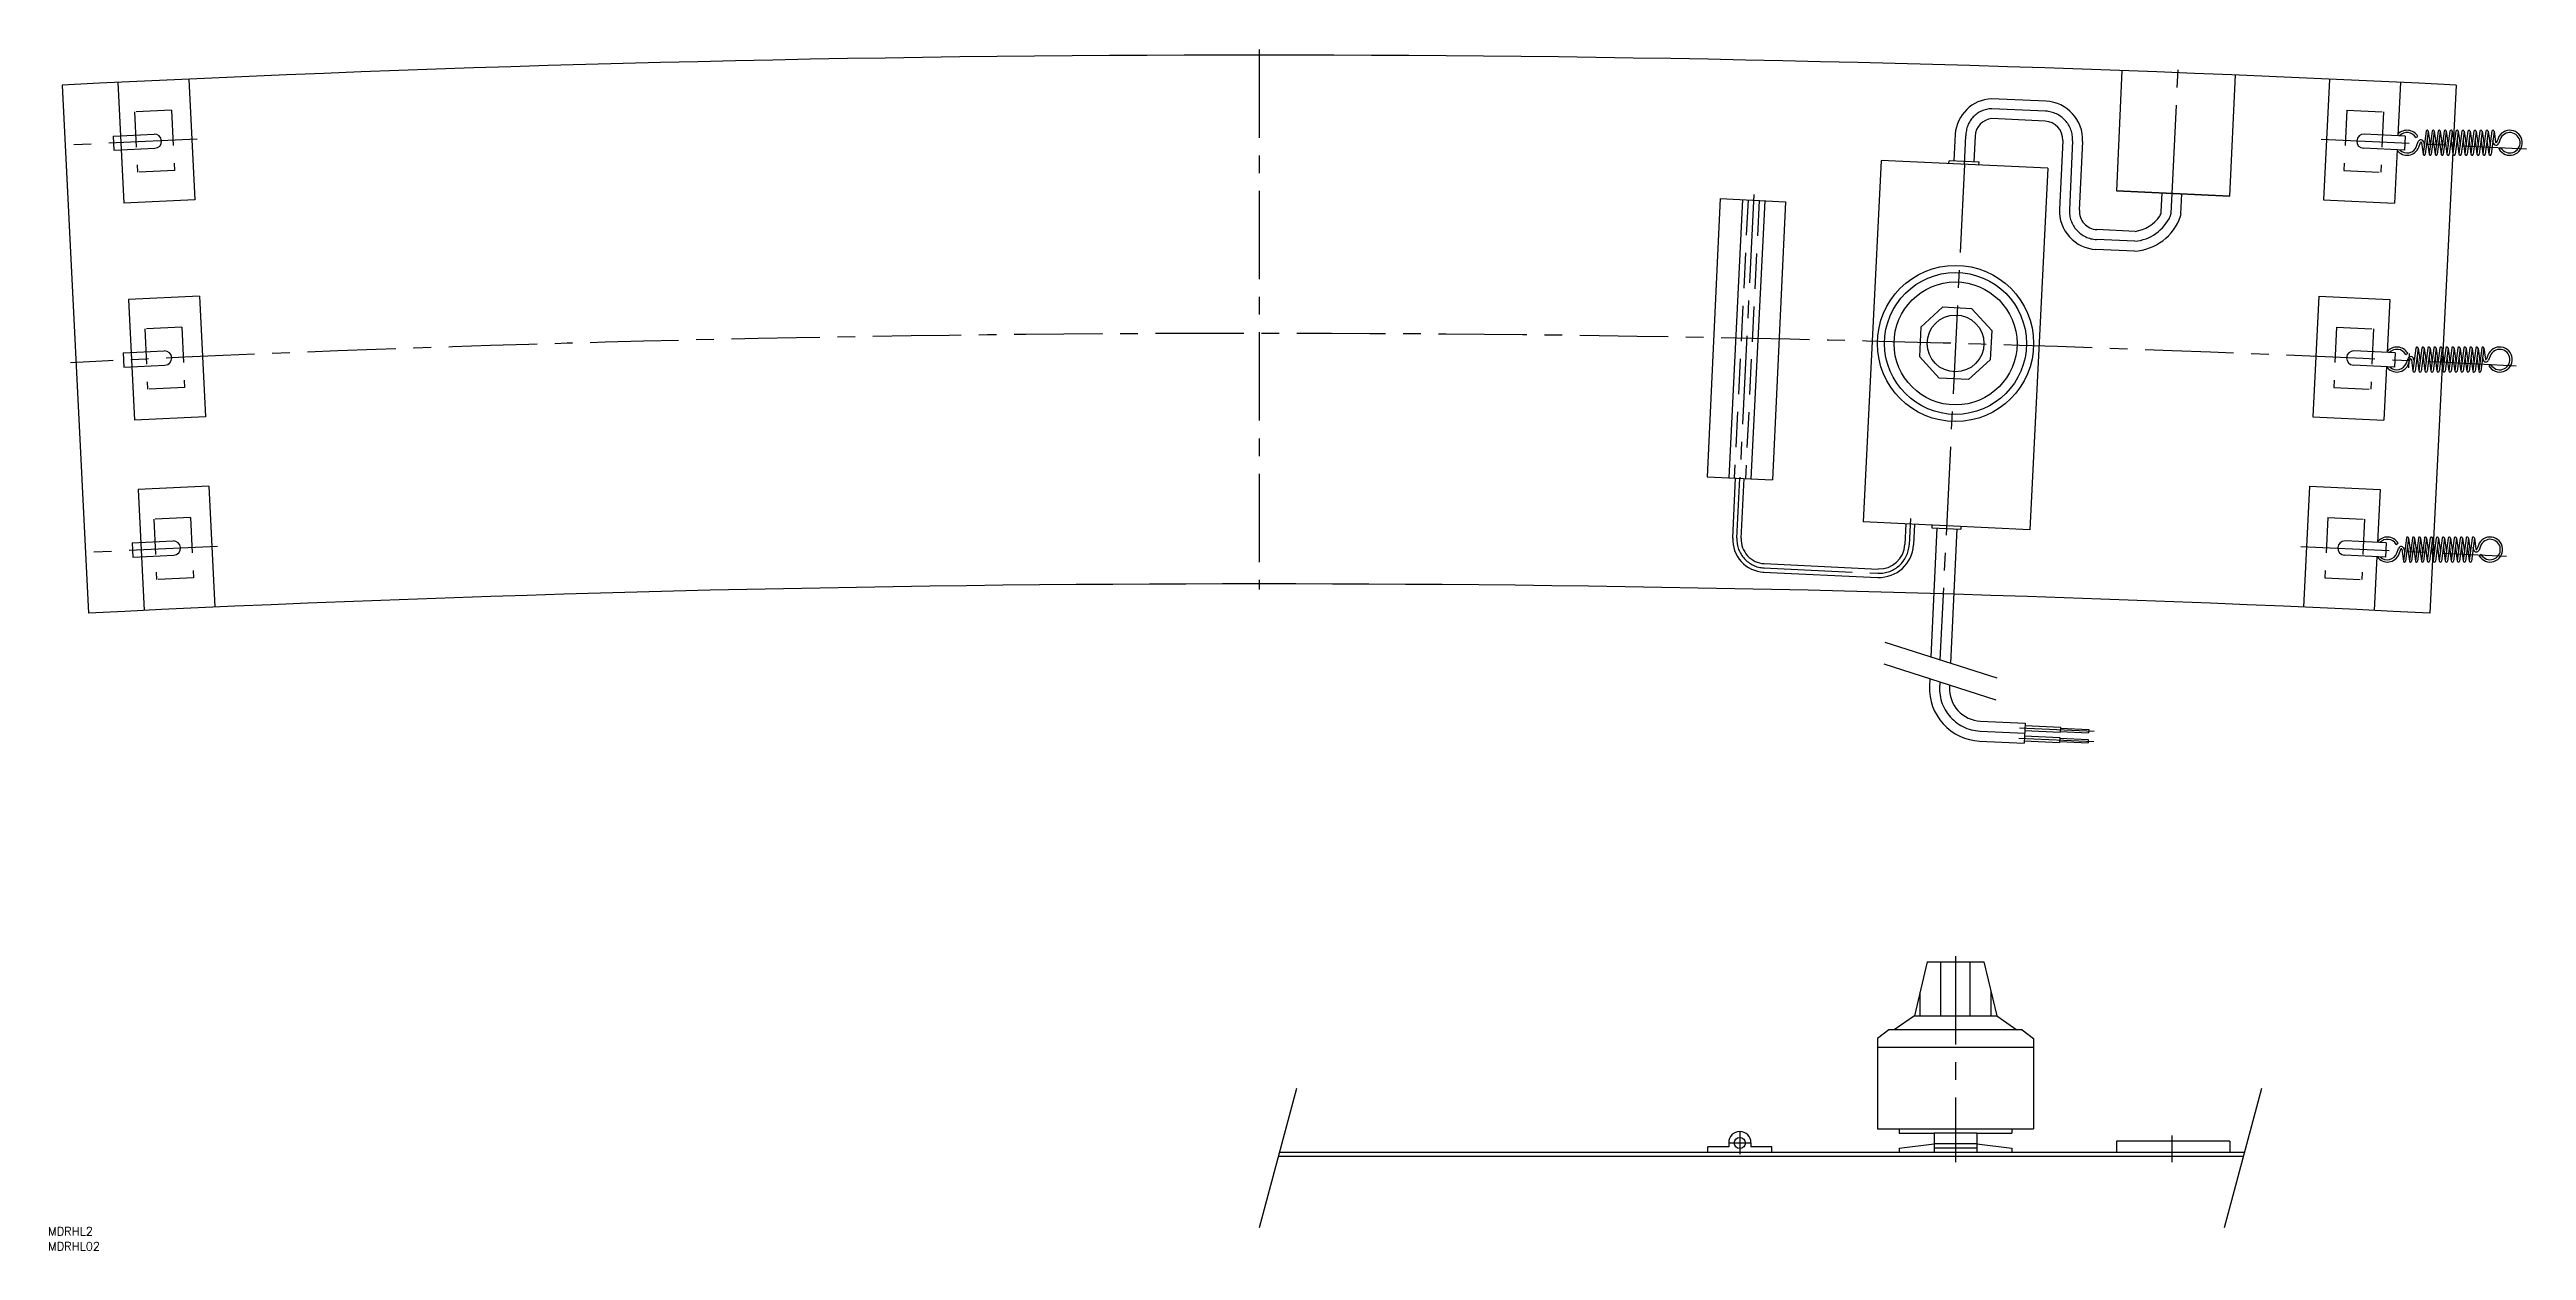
# Model space of a CAD drawing. Extents: x -435 to 455, y -330 to 102.
import ezdxf

# ---------------------------------------------------------------- set-up
doc = ezdxf.new("R2010")
doc.units = 0
doc.linetypes.add('CENTER', pattern=[50.8, 31.75, -6.35, 6.35, -6.35])
doc.linetypes.add('DASHED', pattern=[19.05, 12.7, -6.35])
doc.layers.get('0').update_dxf_attribs({"linetype": 'CONTINUOUS'})
doc.layers.add('CENTER', color=1, linetype='CENTER')
doc.styles.get("Standard").update_dxf_attribs({"font": 'txt.shx', "height": 3, "bigfont": 'bigfont.shx'})

msp = doc.modelspace()

# ---------------------------------------------------------------- linework, layer by layer
at = {"color": 7, "linetype": 'CONTINUOUS'}
for p, q in [((-430, 89.25), (-420.58, -100.52)), ((-410.02, 90.22), (-407.87, 46.76)), ((-384.55, 91.4), (-382.39, 47.95)), ((309.95, 94.41), (307.94, 51.25)), ((348.7, 49.34), (350.73, 92.85)), ((384.55, 91.4), (382.39, 47.95)), ((410.02, 90.22), (409.07, 71.04)), ((430, 89.25), (420.58, -100.52)), ((282.69, 83.41), (263.15, 84.32)), ((-411.73, 70.91), (-396.96, 71.6)), ((250.05, 71.59), (249.6, 61.96)), ((282.35, 76.28), (263.21, 77.17)), ((411.73, 70.91), (396.96, 71.6)), ((419.21, 72.64), (418.13, 64.48)), ((420.02, 72.53), (418.94, 64.37)), ((420.02, 72.64), (420.69, 67.55)), ((421.36, 72.64), (420.28, 64.48)), ((422.17, 72.53), (421.09, 64.37)), ((422.17, 72.64), (422.84, 67.55)), ((423.51, 72.64), (422.43, 64.48)), ((424.32, 72.53), (423.24, 64.37)), ((424.32, 72.64), (424.99, 67.55)), ((425.66, 72.64), (424.58, 64.48)), ((426.46, 72.53), (425.39, 64.37)), ((426.46, 72.64), (427.13, 67.55)), ((427.8, 72.64), (426.73, 64.48)), ((428.61, 72.53), (427.54, 64.37)), ((428.61, 72.64), (429.28, 67.55)), ((429.95, 72.64), (428.88, 64.48)), ((430.76, 72.53), (429.69, 64.37)), ((430.76, 72.64), (431.43, 67.55)), ((432.1, 72.64), (431.03, 64.48)), ((432.91, 72.53), (431.84, 64.37)), ((432.91, 72.64), (433.58, 67.55)), ((434.25, 72.64), (433.18, 64.48)), ((435.06, 72.53), (433.99, 64.37)), ((435.06, 72.64), (435.73, 67.55)), ((436.4, 72.64), (435.33, 64.48)), ((437.21, 72.53), (436.13, 64.37)), ((437.21, 72.64), (437.88, 67.55)), ((438.55, 72.64), (437.47, 64.48)), ((439.36, 72.53), (438.28, 64.37)), ((439.36, 72.64), (440.03, 67.55)), ((440.7, 72.64), (439.62, 64.48)), ((441.51, 72.53), (440.43, 64.37)), ((441.51, 72.64), (442.18, 67.55)), ((442.85, 72.64), (441.77, 64.48)), ((443.66, 72.53), (442.58, 64.37)), ((443.66, 72.64), (444.18, 68.68)), ((-411.73, 70.91), (-411.49, 65.82)), ((-411.49, 65.82), (-396.72, 66.51)), ((257.17, 70.9), (256.73, 61.63)), ((288.67, 69.34), (287.51, 44.58)), ((295.8, 69.01), (294.64, 44.25)), ((411.49, 65.82), (396.72, 66.51)), ((408.82, 65.94), (407.87, 46.76)), ((411.73, 70.91), (411.49, 65.82)), ((415.55, 70.34), (416.26, 70.75)), ((415.82, 67.25), (416.42, 68.9)), ((416.59, 66.97), (417.19, 68.62)), ((417.58, 68.58), (418.13, 64.37)), ((418.39, 68.68), (418.54, 67.55)), ((419.61, 69.46), (420.28, 64.37)), ((421.76, 69.46), (422.43, 64.37)), ((423.91, 69.46), (424.58, 64.37)), ((426.06, 69.46), (426.73, 64.37)), ((428.21, 69.46), (428.88, 64.37)), ((430.36, 69.46), (431.03, 64.37)), ((432.51, 69.46), (433.18, 64.37)), ((434.66, 69.46), (435.33, 64.37)), ((436.8, 69.46), (437.47, 64.37)), ((438.95, 69.46), (439.62, 64.37)), ((441.1, 69.46), (441.77, 64.37)), ((443.35, 68.52), (443.24, 69.34)), ((445.08, 70.04), (444.57, 68.64)), ((445.85, 69.76), (445.32, 68.3)), ((446.12, 66.67), (445.41, 66.26)), ((223.4, 62.15), (216.95, -67.73)), ((283.34, 59.34), (223.4, 62.15)), ((247.8, 61.13), (247.85, 62.05)), ((258.65, 61.54), (247.85, 62.05)), ((258.6, 60.62), (258.65, 61.54)), ((283.34, 59.34), (276.89, -70.53)), ((-382.39, 47.95), (-407.87, 46.76)), ((165.67, 48.43), (161, -51.5)), ((165.67, 48.43), (189.11, 47.33)), ((173.64, 48.06), (168.68, -51.85)), ((181.63, 47.68), (176.67, -52.25)), ((189.11, 47.33), (184.44, -52.6)), ((307.94, 51.25), (348.7, 49.34)), ((348.7, 49.34), (307.94, 51.25)), ((324.06, 43.68), (324.38, 50.51)), ((331.17, 42.95), (331.51, 50.18)), ((382.39, 47.95), (407.87, 46.76)), ((314.76, 36.67), (300.96, 37.31)), ((314.43, 29.54), (300.62, 30.18)), ((-380.68, 13.42), (-406.15, 12.23)), ((-406.15, 12.23), (-403.99, -31.22)), ((-380.68, 13.42), (-378.52, -30.03)), ((237.68, 2.26), (245.49, 9.38)), ((256.05, 8.88), (245.49, 9.38)), ((380.68, 13.42), (378.52, -30.03)), ((380.68, 13.42), (406.15, 12.23)), ((406.15, 12.23), (405.2, -6.85)), ((237.68, 2.26), (237.19, -8.29)), ((263.16, 1.07), (256.05, 8.88)), ((263.16, 1.07), (262.67, -9.48)), ((-408.09, -6.98), (-393.32, -6.29)), ((-408.09, -6.98), (-407.85, -12.08)), ((237.19, -8.29), (244.3, -16.1)), ((408.09, -6.98), (393.32, -6.29)), ((408.09, -6.98), (407.85, -12.08)), ((411.91, -7.56), (412.62, -7.15)), ((413.19, -7.22), (412.95, -12.32)), ((415.57, -5.26), (414.49, -13.42)), ((416.38, -5.36), (415.3, -13.53)), ((415.97, -8.44), (416.64, -13.53)), ((416.38, -5.26), (417.05, -10.35)), ((417.72, -5.26), (416.64, -13.42)), ((418.53, -5.36), (417.45, -13.53)), ((418.12, -8.44), (418.79, -13.53)), ((418.53, -5.26), (419.2, -10.35)), ((419.87, -5.26), (418.79, -13.42)), ((420.68, -5.36), (419.6, -13.53)), ((420.27, -8.44), (420.94, -13.53)), ((420.68, -5.26), (421.35, -10.35)), ((422.02, -5.26), (420.94, -13.42)), ((422.82, -5.36), (421.75, -13.53)), ((422.42, -8.44), (423.09, -13.53)), ((422.82, -5.26), (423.49, -10.35)), ((424.16, -5.26), (423.09, -13.42)), ((424.97, -5.36), (423.9, -13.53)), ((424.57, -8.44), (425.24, -13.53)), ((424.97, -5.26), (425.64, -10.35)), ((426.31, -5.26), (425.24, -13.42)), ((427.12, -5.36), (426.05, -13.53)), ((426.72, -8.44), (427.39, -13.53)), ((427.12, -5.26), (427.79, -10.35)), ((428.46, -5.26), (427.39, -13.42)), ((429.27, -5.36), (428.2, -13.53)), ((428.87, -8.44), (429.54, -13.53)), ((429.27, -5.26), (429.94, -10.35)), ((430.61, -5.26), (429.54, -13.42)), ((431.42, -5.36), (430.35, -13.53)), ((431.02, -8.44), (431.69, -13.53)), ((431.42, -5.26), (432.09, -10.35)), ((432.76, -5.26), (431.69, -13.42)), ((433.57, -5.36), (432.49, -13.53)), ((433.16, -8.44), (433.83, -13.53)), ((433.57, -5.26), (434.24, -10.35)), ((434.91, -5.26), (433.83, -13.42)), ((435.72, -5.36), (434.64, -13.53)), ((435.31, -8.44), (435.98, -13.53)), ((435.72, -5.26), (436.39, -10.35)), ((437.06, -5.26), (435.98, -13.42)), ((437.87, -5.36), (436.79, -13.53)), ((437.46, -8.44), (438.13, -13.53)), ((437.87, -5.26), (438.54, -10.35)), ((439.21, -5.26), (438.13, -13.42)), ((440.02, -5.36), (438.94, -13.53)), ((439.71, -9.38), (439.6, -8.55)), ((440.02, -5.26), (440.54, -9.21)), ((441.44, -7.86), (440.93, -9.26)), ((442.21, -8.14), (441.68, -9.59)), ((-407.85, -12.08), (-393.08, -11.39)), ((254.86, -16.59), (244.3, -16.1)), ((262.67, -9.48), (254.86, -16.59)), ((407.85, -12.08), (393.08, -11.39)), ((404.95, -11.94), (403.99, -31.22)), ((412.18, -10.65), (412.78, -9)), ((412.95, -10.93), (413.55, -9.28)), ((413.94, -9.32), (414.49, -13.53)), ((414.75, -9.21), (414.9, -10.35)), ((442.48, -11.23), (441.77, -11.64)), ((-378.52, -30.03), (-403.99, -31.22)), ((378.52, -30.03), (403.99, -31.22)), ((161, -51.5), (184.44, -52.6)), ((170.13, -73.53), (171.14, -51.98)), ((173.19, -73.67), (174.2, -52.12)), ((-377.29, -54.92), (-402.76, -56.11)), ((-402.76, -56.11), (-400.6, -99.54)), ((-377.29, -54.92), (-375.13, -98.37)), ((377.29, -54.92), (375.13, -98.37)), ((377.29, -54.92), (402.76, -56.11)), ((402.76, -56.11), (401.82, -75.1)), ((276.89, -70.53), (216.95, -67.73)), ((232.34, -68.45), (231.99, -75.85)), ((235.39, -68.59), (235.05, -75.99)), ((243.5, -69.89), (241.34, -116.22)), ((241.71, -68.89), (241.67, -69.81)), ((241.67, -69.81), (252.08, -70.29)), ((250.64, -70.23), (248.38, -118.47)), ((252.13, -69.38), (252.08, -70.29)), ((-404.9, -75.25), (-390.13, -74.56)), ((-404.9, -75.25), (-404.67, -80.34)), ((-404.67, -80.34), (-389.89, -79.65)), ((404.67, -80.34), (389.89, -79.65)), ((404.9, -75.25), (390.13, -74.56)), ((404.9, -75.25), (404.67, -80.34)), ((408.48, -75.81), (409.19, -75.4)), ((408.75, -78.9), (409.35, -77.25)), ((409.52, -79.18), (410.12, -77.53)), ((410.52, -77.58), (411.07, -81.78)), ((412.14, -73.51), (411.07, -81.68)), ((411.32, -77.47), (411.47, -78.6)), ((412.95, -73.62), (411.88, -81.78)), ((412.55, -76.69), (413.22, -81.78)), ((412.95, -73.51), (413.62, -78.6)), ((414.29, -73.51), (413.22, -81.68)), ((415.1, -73.62), (414.03, -81.78)), ((414.7, -76.69), (415.37, -81.78)), ((415.1, -73.51), (415.77, -78.6)), ((416.44, -73.51), (415.37, -81.68)), ((417.25, -73.62), (416.18, -81.78)), ((416.85, -76.69), (417.52, -81.78)), ((417.25, -73.51), (417.92, -78.6)), ((418.59, -73.51), (417.52, -81.68)), ((419.4, -73.62), (418.32, -81.78)), ((418.99, -76.69), (419.66, -81.78)), ((419.4, -73.51), (420.07, -78.6)), ((420.74, -73.51), (419.66, -81.68)), ((421.55, -73.62), (420.47, -81.78)), ((421.14, -76.69), (421.81, -81.78)), ((421.55, -73.51), (422.22, -78.6)), ((422.89, -73.51), (421.81, -81.68)), ((423.7, -73.62), (422.62, -81.78)), ((423.29, -76.69), (423.96, -81.78)), ((423.7, -73.51), (424.37, -78.6)), ((425.04, -73.51), (423.96, -81.68)), ((425.85, -73.62), (424.77, -81.78)), ((425.44, -76.69), (426.11, -81.78)), ((425.85, -73.51), (426.52, -78.6)), ((427.19, -73.51), (426.11, -81.68)), ((427.99, -73.62), (426.92, -81.78)), ((427.59, -76.69), (428.26, -81.78)), ((427.99, -73.51), (428.66, -78.6)), ((429.33, -73.51), (428.26, -81.68)), ((430.14, -73.62), (429.07, -81.78)), ((429.74, -76.69), (430.41, -81.78)), ((430.14, -73.51), (430.81, -78.6)), ((431.48, -73.51), (430.41, -81.68)), ((432.29, -73.62), (431.22, -81.78)), ((431.89, -76.69), (432.56, -81.78)), ((432.29, -73.51), (432.96, -78.6)), ((433.63, -73.51), (432.56, -81.68)), ((434.44, -73.62), (433.37, -81.78)), ((434.04, -76.69), (434.71, -81.78)), ((434.44, -73.51), (435.11, -78.6)), ((435.78, -73.51), (434.71, -81.68)), ((436.59, -73.62), (435.52, -81.78)), ((436.28, -77.64), (436.17, -76.81)), ((436.59, -73.51), (437.11, -77.47)), ((438.01, -76.11), (437.5, -77.51)), ((438.78, -76.39), (438.25, -77.85)), ((439.05, -79.48), (438.34, -79.89)), ((180.94, -85.77), (222.25, -87.65)), ((181.41, -82.73), (222.39, -84.65)), ((401.56, -80.2), (400.6, -99.54)), ((240.97, -124.07), (240.85, -126.72)), ((248.02, -126.31), (247.98, -127.06)), ((259.15, -139.32), (275.18, -140.07)), ((275.18, -140.07), (274.84, -147.21)), ((275.14, -140.89), (287.84, -141.48)), ((287.84, -141.48), (287.75, -143.32)), ((287.83, -141.79), (298.02, -142.26)), ((298.02, -142.26), (297.96, -143.49)), ((258.82, -146.46), (274.84, -147.21)), ((274.88, -146.39), (287.58, -146.98)), ((274.97, -144.56), (287.67, -145.15)), ((275.05, -142.72), (287.75, -143.32)), ((287.67, -145.15), (287.58, -146.98)), ((287.6, -146.68), (297.79, -147.15)), ((287.65, -145.46), (297.85, -145.93)), ((287.77, -143.01), (297.96, -143.49)), ((297.85, -145.93), (297.79, -147.15)), ((239.97, -225.79), (235.38, -245.18)), ((239.97, -225.79), (260.37, -225.79)), ((244.74, -225.79), (244.74, -245.18)), ((255.3, -225.79), (255.3, -245.18)), ((260.37, -225.79), (264.97, -245.18)), ((237.4, -236.64), (237.4, -245.18)), ((262.9, -236.47), (262.9, -245.18)), ((235.38, -245.18), (228.1, -250.28)), ((235.38, -245.18), (264.97, -245.18)), ((264.97, -245.18), (272.25, -250.28)), ((226.2, -250.28), (222.13, -253.34)), ((222.13, -253.34), (222.13, -285.79)), ((222.13, -256.4), (278.22, -256.4)), ((274.15, -250.28), (226.2, -250.28)), ((274.15, -250.28), (278.22, -253.34)), ((278.22, -253.34), (278.22, -285.79)), ((168.68, -292.25), (161.18, -292.25)), ((161.18, -294.29), (161.18, -292.25)), ((168.68, -290.79), (168.68, -292.25)), ((176.68, -290.79), (176.68, -292.25)), ((184.18, -292.25), (176.68, -292.25)), ((184.18, -294.29), (184.18, -292.25)), ((222.13, -285.79), (278.22, -285.79)), ((229.98, -285.79), (229.98, -287.32)), ((229.98, -287.32), (242.52, -287.32)), ((229.98, -292.76), (242.52, -291.23)), ((229.98, -292.76), (229.98, -294.29)), ((257.83, -287.32), (242.52, -287.32)), ((242.52, -287.32), (242.52, -294.29)), ((257.83, -291.23), (242.52, -291.23)), ((257.83, -292.76), (242.52, -292.76)), ((257.83, -287.32), (270.37, -287.32)), ((257.83, -287.32), (257.83, -294.29)), ((257.83, -291.23), (270.37, -292.76)), ((270.37, -285.79), (270.37, -287.32)), ((270.37, -292.76), (270.37, -294.29)), ((348.7, -290.21), (307.94, -290.21)), ((307.94, -290.21), (307.94, -294.29)), ((348.7, -290.21), (348.7, -294.29)), ((353.57, -295.79), (6.86, -295.79)), ((353.98, -294.29), (7.26, -294.29)), ((270.37, -294.29), (229.98, -294.29))]:
    msp.add_line(p, q, dxfattribs=at)
at = {"color": 3, "linetype": 'DASHED'}
for p, q in [((-390.72, 80.22), (-403.97, 79.6)), ((-390.72, 80.22), (-389.71, 58.54)), ((390.72, 80.22), (389.71, 58.54)), ((390.72, 80.22), (403.97, 79.6)), ((-403.97, 79.6), (-402.95, 57.92)), ((403.97, 79.6), (402.95, 57.92)), ((-389.71, 58.54), (-402.95, 57.92)), ((389.71, 58.54), (402.95, 57.92)), ((175.64, 47.96), (170.68, -51.95)), ((179.64, 47.77), (174.68, -52.14)), ((-387.08, 2.24), (-400.32, 1.62)), ((-400.32, 1.62), (-399.31, -20.05)), ((-387.08, 2.28), (-386.06, -19.43)), ((387.08, 2.28), (386.06, -19.43)), ((387.08, 2.24), (400.32, 1.62)), ((400.32, 1.62), (399.31, -20.05)), ((-386.06, -19.43), (-399.31, -20.05)), ((386.06, -19.43), (399.31, -20.05)), ((-383.88, -66.12), (-397.13, -66.74)), ((-397.13, -66.74), (-396.12, -88.42)), ((-383.88, -66.12), (-382.87, -87.8)), ((383.88, -66.12), (382.87, -87.8)), ((383.88, -66.12), (397.13, -66.74)), ((397.13, -66.74), (396.12, -88.42)), ((-382.87, -87.8), (-396.12, -88.42)), ((382.87, -87.8), (396.12, -88.42))]:
    msp.add_line(p, q, dxfattribs=at)
at = {"color": 3, "linetype": 'CONTINUOUS'}
for p, q in [((224.73, -110.93), (264.99, -123.76)), ((224.37, -118.78), (264.62, -131.6)), ((13.41, -271.34), (0.02, -321.33)), ((360.13, -271.34), (346.73, -321.33))]:
    msp.add_line(p, q, dxfattribs=at)
at = {"color": 7, "linetype": 'CONTINUOUS'}
for centre, radius in [((250.17, -3.61), 28.05), ((250.17, -3.61), 25.5), ((250.17, -3.61), 22.09), ((250.17, -3.61), 10.2), ((172.68, -290.87), 2)]:
    msp.add_circle(centre, radius, dxfattribs=at)
for centre, radius, start, end in [((0, -8501.59), 8601.59, 87.134546, 92.865454), ((263.79, 70.57), 13.77, 92.65823, 175.74728), ((282.04, 69.65), 13.77, 357.32443, 87.32443), ((-396.84, 69.05), 2.55, 272.67557, 92.67557), ((263.78, 70.58), 6.62, 94.97998, 177.41029), ((282.04, 69.65), 6.63, 357.32443, 87.32443), ((396.84, 69.05), 2.55, 87.32443, 267.32443), ((412.37, 68.5), 4.49, 30, 136.75297), ((412.37, 68.5), 3.67, 30, 137.02836), ((419.61, 72.58), 0.408, 352.5, 172.5), ((421.76, 72.58), 0.408, 352.5, 172.5), ((423.91, 72.58), 0.408, 352.5, 172.5), ((426.06, 72.58), 0.408, 352.5, 172.5), ((428.21, 72.58), 0.408, 352.5, 172.5), ((430.36, 72.58), 0.408, 352.5, 172.5), ((432.51, 72.58), 0.408, 352.5, 172.5), ((434.66, 72.58), 0.408, 352.5, 172.5), ((436.8, 72.58), 0.408, 352.5, 172.5), ((438.95, 72.58), 0.408, 352.5, 172.5), ((441.1, 72.58), 0.408, 352.5, 172.5), ((443.25, 72.58), 0.408, 352.5, 172.5), ((449.3, 68.5), 4.49, 210, 160), ((449.3, 68.5), 3.67, 210, 160), ((412.37, 68.5), 4.49, 217.56283, 340), ((412.37, 68.5), 3.67, 225.23944, 340), ((417.38, 68.55), 1.02, 7.5, 160), ((417.38, 68.55), 0.204, 7.5, 160), ((418.54, 64.42), 0.408, 172.5, 352.5), ((420.69, 64.42), 0.408, 172.5, 352.5), ((422.84, 64.42), 0.408, 172.5, 352.5), ((424.99, 64.42), 0.408, 172.5, 352.5), ((427.13, 64.42), 0.408, 172.5, 352.5), ((429.28, 64.42), 0.408, 172.5, 352.5), ((431.43, 64.42), 0.408, 172.5, 352.5), ((433.58, 64.42), 0.408, 172.5, 352.5), ((435.73, 64.42), 0.408, 172.5, 352.5), ((437.88, 64.42), 0.408, 172.5, 352.5), ((440.03, 64.42), 0.408, 172.5, 352.5), ((442.18, 64.42), 0.408, 172.5, 352.5), ((444.36, 68.65), 1.02, 187.5, 340), ((444.38, 68.71), 0.204, 187.5, 340), ((301.27, 43.94), 13.77, 177.32443, 267.32443), ((301.27, 43.94), 6.63, 177.32443, 267.32443), ((313.27, 48.29), 18.79, 273.53698, 340.771), ((312.76, 49.68), 13.16, 278.7422, 324.80619), ((321.06, 43.82), 3, 324.80619, 357.32443), ((328.18, 43.09), 3, 340.771, 357.32443), ((-393.2, -8.84), 2.55, 272.67557, 92.67557), ((393.2, -8.84), 2.55, 87.32443, 267.32443), ((408.73, -9.39), 4.49, 30, 141.45656), ((408.73, -9.39), 3.67, 30, 137.02836), ((413.74, -9.35), 1.02, 7.5, 160), ((415.97, -5.31), 0.408, 352.5, 172.5), ((418.12, -5.31), 0.408, 352.5, 172.5), ((420.27, -5.31), 0.408, 352.5, 172.5), ((422.42, -5.31), 0.408, 352.5, 172.5), ((424.57, -5.31), 0.408, 352.5, 172.5), ((426.72, -5.31), 0.408, 352.5, 172.5), ((428.87, -5.31), 0.408, 352.5, 172.5), ((431.02, -5.31), 0.408, 352.5, 172.5), ((433.16, -5.31), 0.408, 352.5, 172.5), ((435.31, -5.31), 0.408, 352.5, 172.5), ((437.46, -5.31), 0.408, 352.5, 172.5), ((439.61, -5.31), 0.408, 352.5, 172.5), ((445.66, -9.39), 4.49, 210, 160), ((445.66, -9.39), 3.67, 210, 160), ((408.73, -9.39), 4.49, 214.71281, 340), ((408.73, -9.39), 3.67, 225.23944, 340), ((413.74, -9.35), 0.204, 7.5, 160), ((414.9, -13.47), 0.408, 172.5, 352.5), ((417.05, -13.47), 0.408, 172.5, 352.5), ((419.2, -13.47), 0.408, 172.5, 352.5), ((421.35, -13.47), 0.408, 172.5, 352.5), ((423.49, -13.47), 0.408, 172.5, 352.5), ((425.64, -13.47), 0.408, 172.5, 352.5), ((427.79, -13.47), 0.408, 172.5, 352.5), ((429.94, -13.47), 0.408, 172.5, 352.5), ((432.09, -13.47), 0.408, 172.5, 352.5), ((434.24, -13.47), 0.408, 172.5, 352.5), ((436.39, -13.47), 0.408, 172.5, 352.5), ((438.54, -13.47), 0.408, 172.5, 352.5), ((440.72, -9.25), 1.02, 187.5, 340), ((440.74, -9.19), 0.204, 187.5, 340), ((-390.01, -77.1), 2.55, 272.67557, 92.67557), ((181.85, -74.07), 11.73, 177.32443, 267.32443), ((181.85, -74.07), 8.67, 177.32443, 267.32443), ((222.82, -75.42), 12.24, 267.32459, 357.32443), ((222.72, -75.37), 9.28, 267.9577, 357.06219), ((390.01, -77.1), 2.55, 87.32443, 267.32443), ((405.3, -77.65), 4.49, 30, 145.29278), ((405.3, -77.65), 4.49, 214.62354, 340), ((405.3, -77.65), 3.67, 30, 136.91452), ((405.3, -77.65), 3.67, 225.11016, 340), ((410.31, -77.6), 1.02, 7.5, 160), ((410.31, -77.6), 0.204, 7.5, 160), ((412.55, -73.57), 0.408, 352.5, 172.5), ((414.7, -73.57), 0.408, 352.5, 172.5), ((416.85, -73.57), 0.408, 352.5, 172.5), ((418.99, -73.57), 0.408, 352.5, 172.5), ((421.14, -73.57), 0.408, 352.5, 172.5), ((423.29, -73.57), 0.408, 352.5, 172.5), ((425.44, -73.57), 0.408, 352.5, 172.5), ((427.59, -73.57), 0.408, 352.5, 172.5), ((429.74, -73.57), 0.408, 352.5, 172.5), ((431.89, -73.57), 0.408, 352.5, 172.5), ((434.04, -73.57), 0.408, 352.5, 172.5), ((436.19, -73.57), 0.408, 352.5, 172.5), ((437.29, -77.5), 1.02, 187.5, 340), ((437.31, -77.44), 0.204, 187.5, 340), ((442.23, -77.65), 4.49, 210, 160), ((442.23, -77.65), 3.67, 210, 160), ((411.47, -81.73), 0.408, 172.5, 352.5), ((413.62, -81.73), 0.408, 172.5, 352.5), ((415.77, -81.73), 0.408, 172.5, 352.5), ((417.92, -81.73), 0.408, 172.5, 352.5), ((420.07, -81.73), 0.408, 172.5, 352.5), ((422.22, -81.73), 0.408, 172.5, 352.5), ((424.37, -81.73), 0.408, 172.5, 352.5), ((426.52, -81.73), 0.408, 172.5, 352.5), ((428.66, -81.73), 0.408, 172.5, 352.5), ((430.81, -81.73), 0.408, 172.5, 352.5), ((432.96, -81.73), 0.408, 172.5, 352.5), ((435.11, -81.73), 0.408, 172.5, 352.5), ((0, -8501.59), 8411.59, 87.134019, 92.865981), ((259.7, -127.6), 18.87, 177.32443, 267.32443), ((259.7, -127.6), 11.73, 177.32443, 267.32443), ((172.68, -290.79), 4, 0, 180)]:
    msp.add_arc(centre, radius, start, end, dxfattribs=at)
at = {"layer": 'CENTER', "color": 1, "linetype": 'CENTER'}
for p, q in [((0, 102), (0, -92)), ((327.94, 50.31), (330.2, 95.66)), ((282.52, 79.84), (263.16, 80.75)), ((-381.48, 69.79), (-430.92, 67.48)), ((253.37, 60.74), (253.88, 71.04)), ((292.23, 69.18), (291.08, 44.41)), ((381.48, 69.79), (455.28, 66.34)), ((253.37, 60.74), (244.53, -117.24)), ((177.74, 49.87), (172.68, -52.05)), ((327.59, 43.25), (327.94, 50.31)), ((314.59, 33.1), (300.79, 33.75)), ((171.61, -73.6), (172.68, -52.05)), ((233.96, -66.53), (233.52, -75.92)), ((-374.21, -76.53), (-423.66, -78.85)), ((374.21, -76.53), (448.12, -79.99)), ((181.34, -84.26), (222.32, -86.18)), ((273.1, -141.71), (299.99, -142.97)), ((258.98, -142.89), (275.01, -143.64)), ((272.93, -145.38), (299.81, -146.64)), ((250.17, -223.79), (250.17, -297.79)), ((168.68, -290.87), (176.68, -290.87)), ((172.68, -286.87), (172.68, -294.87)), ((327.94, -297.79), (327.94, -288.21))]:
    msp.add_line(p, q, dxfattribs=at)
for centre, radius, start, end in [((263.55, 71.09), 9.67, 92.30749, 180.32263), ((282.04, 69.65), 10.2, 357.32443, 87.32443), ((301.27, 43.94), 10.2, 177.32443, 267.32443), ((313.15, 48.61), 15.58, 275.30735, 335.48243), ((324.6, 43.39), 3, 335.48243, 357.1579), ((0, -8678.04), 8678.04, 87.017455, 92.820687), ((181.9, -73.98), 10.3, 177.85045, 267.10617), ((222.72, -75.37), 10.81, 267.8675, 357.09955), ((259.7, -127.6), 15.3, 171.03204, 267.32443)]:
    msp.add_arc(centre, radius, start, end, dxfattribs=at)

# ---------------------------------------------------------------- texts
at = {"color": 7, "linetype": 'CONTINUOUS'}
for s, p in [('MDRHL2', (-435.06, -324.11)), ('MDRHL02', (-435.06, -329.5))]:
    msp.add_text(s, height=3, dxfattribs=at).set_placement(p)

doc.saveas('drawing.dxf')
